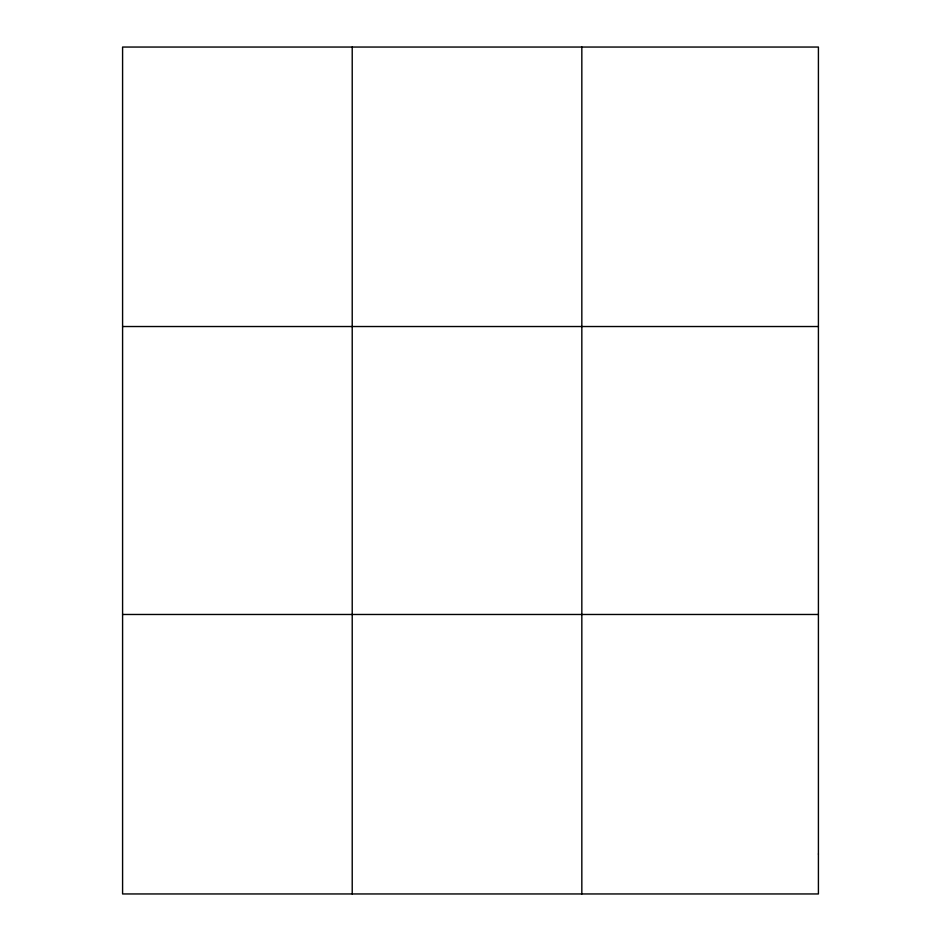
<?xml version="1.0" encoding="UTF-8"?>
<svg xmlns="http://www.w3.org/2000/svg" width="941" height="941" viewBox="0 0 941 941"><rect width="100%" height="100%" fill="white"/><g stroke="black" fill="none" stroke-linecap="round" stroke-linejoin="round"><path stroke-width="1.41" d="M352.216 47.05L352.216 893.95M581.832 47.05L581.832 893.95M122.589 326.527L818.411 326.527M122.589 614.473L818.411 614.473M818.411 854.028L818.411 893.95L122.589 893.95L122.589 47.05L818.411 47.05L818.411 854.028"/></g></svg>
